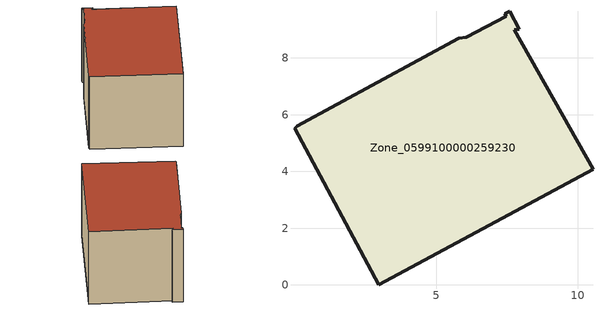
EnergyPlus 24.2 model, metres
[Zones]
Zone_0599100000259230
 floor ground (C_G): 7.47,9.47 7.42,9.56 7.59,9.65 7.93,9.01 7.75,8.98 10.53,4.08 2.98,0 0.02,5.51 0.1,5.6 5.81,8.69 6.06,8.72 z0
 wall outside (C_F): 5.81,8.69 0.1,5.6 0.02,5.51 2.98,0 10.53,4.08 7.75,8.98 7.93,9.01 7.59,9.65 7.42,9.56 7.47,9.47 6.06,8.72 5.81,8.69 z0:5.7
 roof outside (C_R): 7.93,9.01 7.59,9.65 7.42,9.56 7.47,9.47 6.06,8.72 5.81,8.69 0.1,5.6 0.02,5.51 2.98,0 10.53,4.08 7.75,8.98 z5.7
[BUILDING]
Pand.0599100000259230: North Axis=0; Terrain=City; Loads Convergence Tolerance Value=0.04; Temperature Convergence Tolerance Value=0.4; Solar Distribution=FullExterior; Maximum Number of Warmup Days=25; Minimum Number of Warmup Days=1
[Site:Location]
Rotterdam.The.Hague.AP_ZH_NLD Design_Conditions: Latitude=51.96; Longitude=4.45; Time Zone=1; Elevation=-4.5
[SITE:GROUNDTEMPERATURE:BUILDINGSURFACE]
18, 18, 18, 18, 18, 18, 18, 18, 18, 18, 18, 18
[MATERIAL] Thermal Absorptance=0.9; Solar Absorptance=0.7; Visible Absorptance=0.7
Name | Roughness | Thickness | Conductivity | Density | Specific Heat
G.TC.1946-1964 | MediumSmooth | 0.15 | 1 | 540 | 1210
F.TC.1946-1964 | Rough | 0.3 | 0.857143 | 1920 | 840
R.TC.1946-1964 | MediumRough | 0.2 | 0.235294 | 1500 | 1000
[CONSTRUCTION]
C_G: G.TC.1946-1964
C_F: F.TC.1946-1964
C_R: R.TC.1946-1964
[ZONE]
Zone_0599100000259230: Type=1; Multiplier=1; Ceiling Height=Autocalculate; Volume=Autocalculate; Floor Area=autocalculate; Part of Total Floor Area=Yes
[ZONEINFILTRATION:DESIGNFLOWRATE]
Infil_Zone_0599100000259230: Zone or ZoneList or Space or SpaceList=Zone_0599100000259230; Schedule=AlwaysOn; Design Flow Rate Calculation Method=Flow/Area; Flow Rate per Floor Area=0.003; Constant Term Coefficient=1; Temperature Term Coefficient=0; Velocity Term Coefficient=0; Velocity Squared Term Coefficient=0
[HVACTEMPLATE:ZONE:IDEALLOADSAIRSYSTEM]
Zone_0599100000259230: Maximum Heating Supply Air Temperature=50; Minimum Cooling Supply Air Temperature=13; Maximum Heating Supply Air Humidity Ratio=0.0156; Minimum Cooling Supply Air Humidity Ratio=0.0077; Heating Limit=NoLimit; Cooling Limit=NoLimit; Dehumidification Control Type=ConstantSensibleHeatRatio; Cooling Sensible Heat Ratio=0.7; Dehumidification Setpoint=60; Humidification Control Type=None; Humidification Setpoint=30; Outdoor Air Method=None; Outdoor Air Flow Rate per Person=0.00944; Outdoor Air Flow Rate per Zone Floor Area=0; Outdoor Air Flow Rate per Zone=0; Demand Controlled Ventilation Type=None; Outdoor Air Economizer Type=NoEconomizer; Heat Recovery Type=None; Sensible Heat Recovery Effectiveness=0.7; Latent Heat Recovery Effectiveness=0.65
[ZONECONTROL:THERMOSTAT]
ThermostatControl_Zone_0599100000259230: Zone or ZoneList=Zone_0599100000259230; Control Type Schedule=DualSetpointControlType; Control 1=Thermostat_Zone_0599100000259230; Temperature Difference Between Cutout And Setpoint=0
[THERMOSTATSETPOINT:DUALSETPOINT]
Thermostat_Zone_0599100000259230: Heating Setpoint Temperature Schedule=HeatingSetpoint_Zone_0599100000259230; Cooling Setpoint Temperature Schedule=CoolingSetpoint_Zone_0599100000259230
[SCHEDULE:COMPACT]
HeatingSetpoint_Zone_0599100000259230: Through: 12/31, For: AllDays, Until: 24:00, 21
CoolingSetpoint_Zone_0599100000259230: Through: 12/31, For: AllDays, Until: 24:00, 24
DualSetpointControlType: Through: 12/31, For: AllDays, Until: 24:00, 4
AlwaysOn: Through: 12/31, For: AllDays, Until: 24:00, 1
